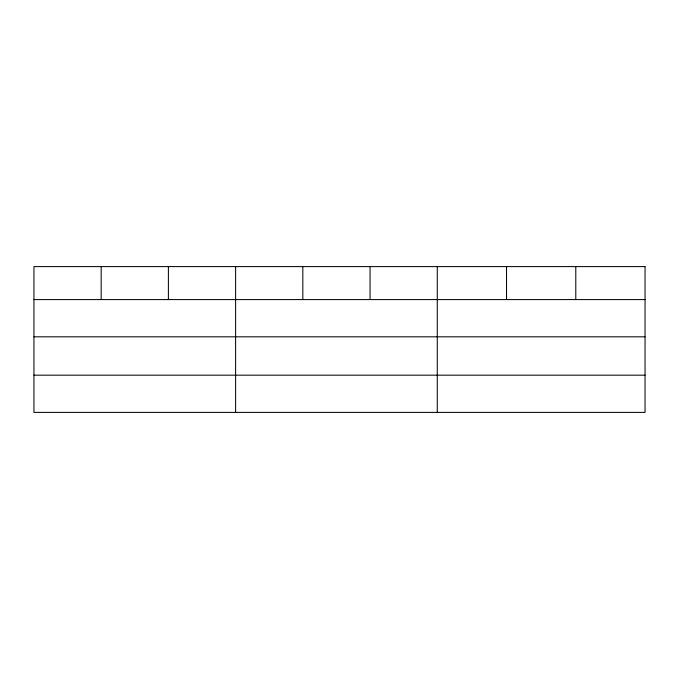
<?xml version="1.0" encoding="UTF-8"?>
<svg xmlns="http://www.w3.org/2000/svg" width="679" height="679" viewBox="0 0 679 679"><rect width="100%" height="100%" fill="white"/><g stroke="black" fill="none" stroke-linecap="round" stroke-linejoin="round"><path stroke-width="1.02" d="M33.95 299.583L645.05 299.583M33.95 336.818L645.05 336.818M33.95 375.173L645.05 375.173M575.792 266.601L575.792 299.583M506.534 266.601L506.534 299.583M437.276 266.601L437.276 412.399M370.055 266.601L370.055 299.583M302.834 266.601L302.834 299.583M235.613 266.601L235.613 412.399M168.392 266.601L168.392 299.583M101.171 266.601L101.171 299.583M645.05 266.601L33.95 266.601L33.95 412.399L645.05 412.399L645.05 266.601"/></g></svg>
